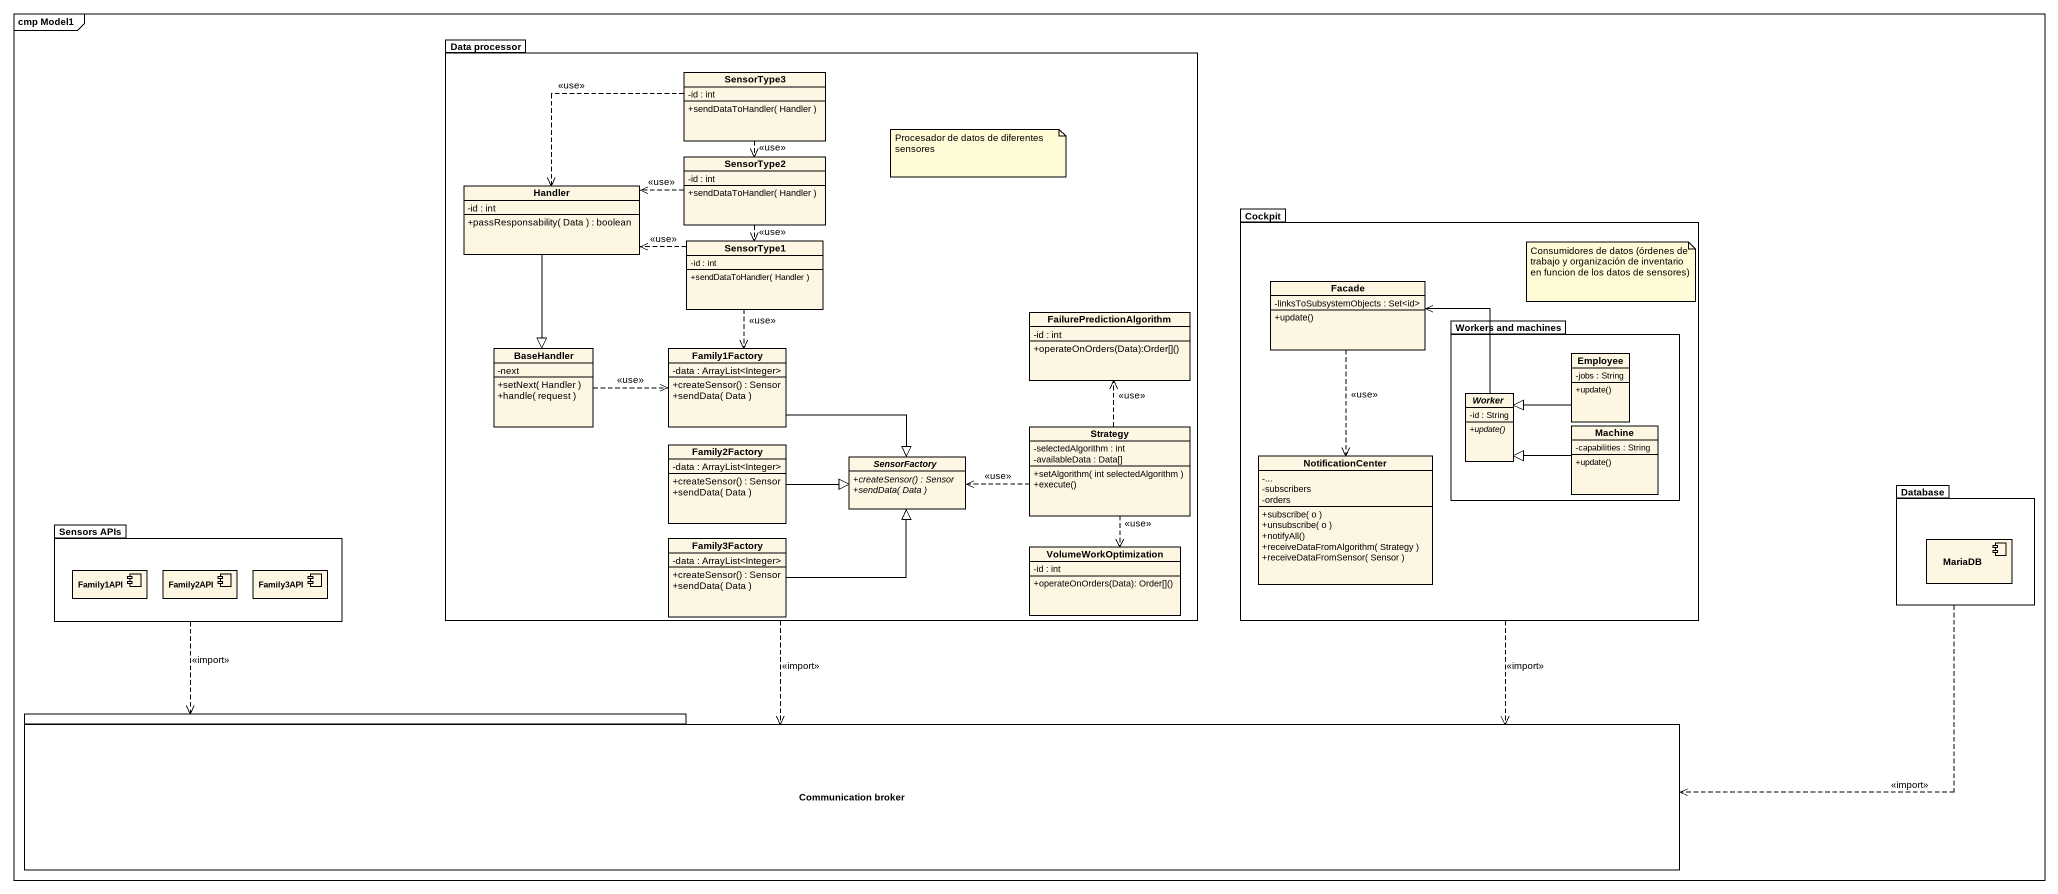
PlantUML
@startuml
mainframe cmp Model1
allowmixing
hide circle
hide empty members
skinparam classAttributeIconSize 0
package "Data processor" as Data_processor {
  class SensorType3 {
    -id : int
    +sendDataToHandler( Handler )
  }
  class SensorType2 {
    -id : int
    +sendDataToHandler( Handler )
  }
  class Handler {
    -id : int
    +passResponsability( Data ) : boolean
  }
  class SensorType1 {
    -id : int
    +sendDataToHandler( Handler )
  }
  class FailurePredictionAlgorithm {
    -id : int
    +operateOnOrders(Data):Order[]()
  }
  class BaseHandler {
    -next
    +setNext( Handler )
    +handle( request )
  }
  class Family1Factory {
    -data : ArrayList<Integer>
    +createSensor() : Sensor
    +sendData( Data )
  }
  class Family2Factory {
    -data : ArrayList<Integer>
    +createSensor() : Sensor
    +sendData( Data )
  }
  class Strategy {
    -selectedAlgorithm : int
    -availableData : Data[]
    +setAlgorithm( int selectedAlgorithm )
    +execute()
  }
  abstract class SensorFactory {
    {abstract} +createSensor() : Sensor
    {abstract} +sendData( Data )
  }
  class Family3Factory {
    -data : ArrayList<Integer>
    +createSensor() : Sensor
    +sendData( Data )
  }
  class VolumeWorkOptimization {
    -id : int
    +operateOnOrders(Data): Order[]()
  }
}
package Cockpit {
  class Facade {
    -linksToSubsystemObjects : Set<id>
    +update()
  }
  package "Workers and machines" as Workers_and_machines {
    class Employee {
      -jobs : String
      +update()
    }
    abstract class Worker {
      -id : String
      {abstract} +update()
    }
    class Machine {
      -capabilities : String
      +update()
    }
  }
  class NotificationCenter {
    -...
    -subscribers
    -orders
    +subscribe( o )
    +unsubscribe( o )
    +notifyAll()
    +receiveDataFromAlgorithm( Strategy )
    +receiveDataFromSensor( Sensor )
  }
}
package "Database" as Database_ {
  component MariaDB
}
package "Sensors APIs" as Sensors_APIs {
  component Family1API
  component Family2API
  component Family3API
}
package "Communication broker" as Communication_broker {
}
Data_processor ..> Communication_broker : <<import>>
SensorType3 ..> SensorType2 : <<use>>
SensorType3 .left.> Handler : <<use>>
SensorType2 .left.> Handler : <<use>>
SensorType2 ..> SensorType1 : <<use>>
Handler --|> BaseHandler
Cockpit ..> Communication_broker : <<import>>
SensorType1 .left.> Handler : <<use>>
SensorType1 ..> Family1Factory : <<use>>
Facade ..> NotificationCenter : <<use>>
BaseHandler .right.> Family1Factory : <<use>>
Family1Factory -right-|> SensorFactory
Employee -left-|> Worker
Worker -up-> Facade
Family2Factory -right-|> SensorFactory
Strategy .up.> FailurePredictionAlgorithm : <<use>>
Strategy .left.> SensorFactory : <<use>>
Strategy ..> VolumeWorkOptimization : <<use>>
Machine -left-|> Worker
Database_ .left.> Communication_broker : <<import>>
Sensors_APIs .right.> Communication_broker : <<import>>
Family3Factory -right-|> SensorFactory
note as N1
  Procesador de datos de diferentes sensores
end note
note as N2
  Consumidores de datos (órdenes de trabajo y organización de inventario en funcion de los datos de sensores)
end note
@enduml
